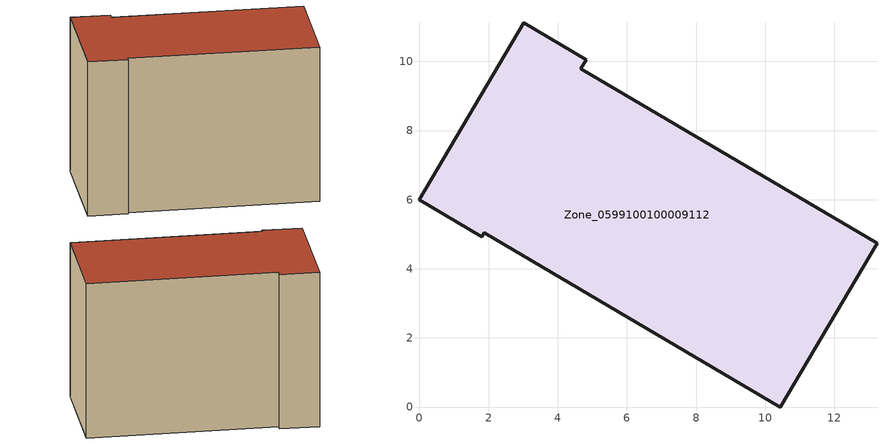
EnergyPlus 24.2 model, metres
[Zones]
Zone_0599100100009112
 floor ground (C_G): 1.8,4.92 0,5.99 3.02,11.11 4.82,10.05 4.67,9.79 13.23,4.74 10.44,0 1.88,5.05 z1.7
 wall outside (C_F): 0,5.99 1.8,4.92 1.88,5.05 10.44,0 13.23,4.74 4.67,9.79 4.82,10.05 3.02,11.11 0,5.99 z1.7:10.25
 roof outside (C_R): 13.23,4.74 4.67,9.79 4.82,10.05 3.02,11.11 0,5.99 1.8,4.92 1.88,5.05 10.44,0 z10.25
[BUILDING]
Pand.0599100100009112: North Axis=0; Terrain=City; Loads Convergence Tolerance Value=0.04; Temperature Convergence Tolerance Value=0.4; Solar Distribution=FullExterior; Maximum Number of Warmup Days=25; Minimum Number of Warmup Days=1
[Site:Location]
Rotterdam.The.Hague.AP_ZH_NLD Design_Conditions: Latitude=51.96; Longitude=4.45; Time Zone=1; Elevation=-4.5
[SITE:GROUNDTEMPERATURE:BUILDINGSURFACE]
18, 18, 18, 18, 18, 18, 18, 18, 18, 18, 18, 18
[MATERIAL] Thermal Absorptance=0.9; Solar Absorptance=0.7; Visible Absorptance=0.7
Name | Roughness | Thickness | Conductivity | Density | Specific Heat
G.TI.2015-2018 | MediumSmooth | 0.15 | 0.0428571 | 540 | 1210
F.TI.2015-2018 | Rough | 0.3 | 0.0666667 | 1920 | 840
R.TI.2015-2018 | MediumRough | 0.2 | 0.0333333 | 1500 | 1000
[CONSTRUCTION]
C_G: G.TI.2015-2018
C_F: F.TI.2015-2018
C_R: R.TI.2015-2018
[ZONE]
Zone_0599100100009112: Type=1; Multiplier=1; Ceiling Height=Autocalculate; Volume=Autocalculate; Floor Area=autocalculate; Part of Total Floor Area=Yes
[ZONEINFILTRATION:DESIGNFLOWRATE]
Infil_Zone_0599100100009112: Zone or ZoneList or Space or SpaceList=Zone_0599100100009112; Schedule=AlwaysOn; Design Flow Rate Calculation Method=Flow/Area; Flow Rate per Floor Area=0.0015; Constant Term Coefficient=1; Temperature Term Coefficient=0; Velocity Term Coefficient=0; Velocity Squared Term Coefficient=0
[HVACTEMPLATE:ZONE:IDEALLOADSAIRSYSTEM]
Zone_0599100100009112: Maximum Heating Supply Air Temperature=50; Minimum Cooling Supply Air Temperature=13; Maximum Heating Supply Air Humidity Ratio=0.0156; Minimum Cooling Supply Air Humidity Ratio=0.0077; Heating Limit=NoLimit; Cooling Limit=NoLimit; Dehumidification Control Type=ConstantSensibleHeatRatio; Cooling Sensible Heat Ratio=0.7; Dehumidification Setpoint=60; Humidification Control Type=None; Humidification Setpoint=30; Outdoor Air Method=None; Outdoor Air Flow Rate per Person=0.00944; Outdoor Air Flow Rate per Zone Floor Area=0; Outdoor Air Flow Rate per Zone=0; Demand Controlled Ventilation Type=None; Outdoor Air Economizer Type=NoEconomizer; Heat Recovery Type=None; Sensible Heat Recovery Effectiveness=0.7; Latent Heat Recovery Effectiveness=0.65
[ZONECONTROL:THERMOSTAT]
ThermostatControl_Zone_0599100100009112: Zone or ZoneList=Zone_0599100100009112; Control Type Schedule=DualSetpointControlType; Control 1=Thermostat_Zone_0599100100009112; Temperature Difference Between Cutout And Setpoint=0
[THERMOSTATSETPOINT:DUALSETPOINT]
Thermostat_Zone_0599100100009112: Heating Setpoint Temperature Schedule=HeatingSetpoint_Zone_0599100100009112; Cooling Setpoint Temperature Schedule=CoolingSetpoint_Zone_0599100100009112
[SCHEDULE:COMPACT]
HeatingSetpoint_Zone_0599100100009112: Through: 12/31, For: AllDays, Until: 24:00, 21
CoolingSetpoint_Zone_0599100100009112: Through: 12/31, For: AllDays, Until: 24:00, 24
DualSetpointControlType: Through: 12/31, For: AllDays, Until: 24:00, 4
AlwaysOn: Through: 12/31, For: AllDays, Until: 24:00, 1
